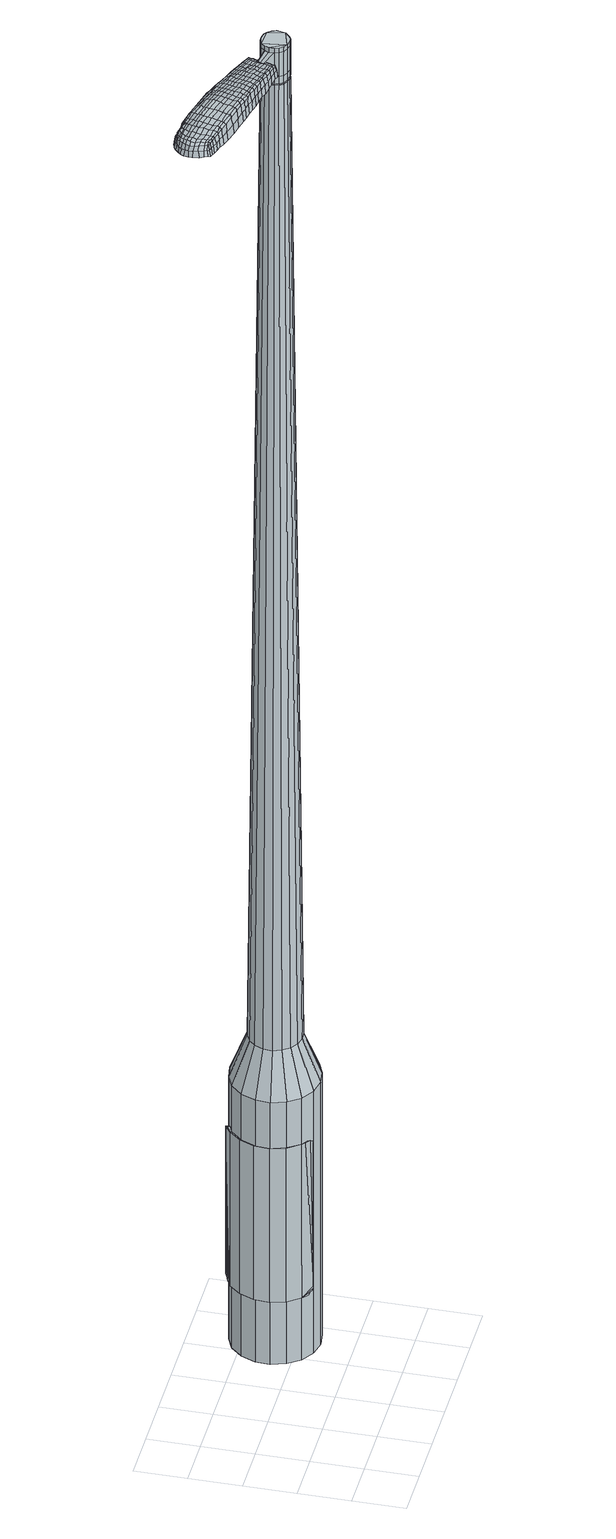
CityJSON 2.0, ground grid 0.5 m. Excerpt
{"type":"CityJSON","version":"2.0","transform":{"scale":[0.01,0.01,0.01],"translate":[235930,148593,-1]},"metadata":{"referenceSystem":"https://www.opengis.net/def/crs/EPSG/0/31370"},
"CityObjects":{
"object1":{"type":"GenericCityObject","attributes":{"cluster":143,"mean_distance_to_centroid":0.115,"new_centroid_x":235931.8,"new_centroid_y":148594.24,"mean_distance_to_camera":4.96,"H1":-7.32,"H2":-3.5,"Z_final":111.22,"cluster2":-1,"proj_x":235932.78,"proj_y":148590,"id_line":62829,"bearing_l":77.09,"distance":4.35,"orientation":"left","G_obj":167.09},"geometry":[{"type":"MultiSurface","lod":"2","boundaries":[[[0,1,2,3]],[[1,4,5,2]],[[4,6,7,5]],[[6,8,9,7]],[[8,10,11,9]],[[10,12,13,11]],[[12,14,15,13]],[[14,16,17,15]],[[16,18,19,17]],[[18,20,21,19]],[[20,22,23,21]],[[22,24,25,23]],[[24,26,27,25]],[[26,28,29,27]],[[28,30,31,29]],[[30,32,33,31]],[[32,34,35,33]],[[34,0,3,35]],[[36,37,38,39]],[[38,40,41,42]],[[41,43,42]],[[42,44,45,46]],[[45,47,46]],[[46,48,49,50]],[[49,51,50]],[[42,46,50,38]],[[50,52,39,38]],[[53,36,39]],[[2,5,7,35]],[[7,9,11,15]],[[11,13,15]],[[15,17,19,23]],[[19,21,23]],[[23,25,27,31]],[[27,29,31]],[[15,23,31,7]],[[31,33,35,7]],[[3,2,35]],[[1,0,54,55]],[[0,34,56,54]],[[34,32,57,56]],[[32,30,58,57]],[[30,28,59,58]],[[28,26,60,59]],[[26,24,61,60]],[[24,22,62,61]],[[22,20,63,62]],[[20,18,64,63]],[[18,16,65,64]],[[16,14,66,65]],[[14,12,67,66]],[[12,10,68,67]],[[10,8,69,68]],[[8,6,70,69]],[[6,4,71,70]],[[4,1,55,71]],[[55,54,72,73]],[[54,56,74,72]],[[56,57,75,74]],[[57,58,76,75]],[[58,59,77,76]],[[59,60,78,77]],[[60,61,79,78]],[[61,62,80,79]],[[62,63,81,80]],[[63,64,82,81]],[[64,65,83,82]],[[65,66,84,83]],[[66,67,85,84]],[[67,68,86,85]],[[68,69,87,86]],[[69,70,88,87]],[[70,71,89,88]],[[71,55,73,89]],[[90,91,92,73]],[[93,94,91,90]],[[95,96,94,93]],[[97,98,96,95]],[[77,99,98,97]],[[78,100,99,77]],[[101,102,100,78]],[[103,104,102,101]],[[105,106,104,103]],[[82,107,106,105]],[[108,109,107,82]],[[84,110,109,108]],[[111,112,110,84]],[[113,114,112,111]],[[87,115,114,113]],[[116,117,115,87]],[[118,119,117,116]],[[73,92,119,118]],[[120,121,122,123]],[[124,120,123,125]],[[126,124,125,127]],[[128,126,127,129]],[[130,128,129,131]],[[132,130,131,133]],[[134,132,133,135]],[[136,134,135,137]],[[138,136,137,139]],[[140,138,139,141]],[[142,140,141,143]],[[144,142,143,145]],[[146,144,145,147]],[[148,146,147,149]],[[150,148,149,151]],[[152,150,151,153]],[[72,90,73]],[[72,74,93,90]],[[74,75,95,93]],[[75,76,97,95]],[[76,77,97]],[[79,101,78]],[[79,80,103,101]],[[80,81,105,103]],[[81,82,105]],[[83,108,82]],[[83,84,108]],[[85,111,84]],[[85,86,113,111]],[[86,87,113]],[[88,116,87]],[[88,89,118,116]],[[89,73,118]],[[154,92,91]],[[155,119,92]],[[155,156,117,119]],[[156,115,117]],[[157,114,115]],[[157,158,112,114]],[[158,110,112]],[[159,109,110]],[[159,107,109]],[[160,106,107]],[[160,161,104,106]],[[161,162,102,104]],[[162,100,102]],[[163,98,99]],[[163,164,96,98]],[[164,165,94,96]],[[165,154,91,94]],[[39,52,152,166]],[[92,154,167,153]],[[53,39,166,121]],[[154,165,122,167]],[[36,53,121,120]],[[165,164,123,122]],[[37,36,120,124]],[[164,163,125,123]],[[38,37,124,126]],[[163,99,127,125]],[[40,38,126,128]],[[99,100,129,127]],[[41,40,128,130]],[[100,162,131,129]],[[43,41,130,132]],[[162,161,133,131]],[[42,43,132,134]],[[161,160,135,133]],[[44,42,134,136]],[[160,107,137,135]],[[45,44,136,138]],[[107,159,139,137]],[[47,45,138,140]],[[159,110,141,139]],[[46,47,140,142]],[[110,158,143,141]],[[48,46,142,144]],[[158,157,145,143]],[[49,48,144,146]],[[157,115,147,145]],[[51,49,146,148]],[[115,156,149,147]],[[50,51,148,150]],[[156,155,151,149]],[[52,50,150,152]],[[155,92,153,151]],[[152,153,168,169]],[[153,167,170,168]],[[167,122,171,170]],[[122,121,172,171]],[[121,166,173,172]],[[166,152,169,173]],[[174,175,176,177]],[[178,174,177,179]],[[174,178,180,181]],[[175,174,181,182]],[[183,184,185,186]],[[187,183,186,188]],[[183,187,189,190]],[[184,183,190,191]],[[192,193,194,195]],[[196,192,195,197]],[[192,196,198,199]],[[193,192,199,200]],[[201,202,203,204]],[[205,201,204,206]],[[201,205,207,208]],[[202,201,208,209]],[[210,211,212,213]],[[214,210,213,215]],[[210,214,216,217]],[[211,210,217,218]],[[219,220,221,222]],[[223,219,222,224]],[[219,223,225,226]],[[220,219,226,227]],[[228,229,230,231]],[[220,228,231,221]],[[228,220,227,232]],[[229,228,232,233]],[[234,235,236,237]],[[229,234,237,230]],[[234,229,233,238]],[[235,234,238,239]],[[240,178,179,241]],[[235,240,241,236]],[[240,235,239,242]],[[178,240,242,180]],[[243,244,245,246]],[[247,243,246,248]],[[243,247,249,250]],[[244,243,250,251]],[[252,253,254,255]],[[244,252,255,245]],[[252,244,251,256]],[[253,252,256,257]],[[258,259,260,261]],[[253,258,261,254]],[[258,253,257,262]],[[259,258,262,263]],[[264,265,266,267]],[[259,264,267,260]],[[264,259,263,268]],[[265,264,268,269]],[[270,175,182,271]],[[265,270,271,266]],[[270,265,269,272]],[[175,270,272,176]],[[273,274,275,276]],[[277,273,276,278]],[[273,277,279,280]],[[274,273,280,281]],[[282,283,284,285]],[[274,282,285,275]],[[282,274,281,286]],[[283,282,286,287]],[[288,289,290,291]],[[283,288,291,284]],[[288,283,287,292]],[[289,288,292,293]],[[294,187,188,295]],[[289,294,295,290]],[[294,289,293,296]],[[187,294,296,189]],[[297,298,299,300]],[[301,297,300,302]],[[297,301,303,304]],[[298,297,304,305]],[[306,307,308,309]],[[298,306,309,299]],[[306,298,305,310]],[[307,306,310,311]],[[312,313,314,315]],[[307,312,315,308]],[[312,307,311,316]],[[313,312,316,317]],[[318,319,320,321]],[[313,318,321,314]],[[318,313,317,322]],[[319,318,322,323]],[[324,184,191,325]],[[319,324,325,320]],[[324,319,323,326]],[[184,324,326,185]],[[327,213,212,328]],[[329,327,328,330]],[[327,329,331,332]],[[213,327,332,215]],[[333,329,330,334]],[[335,333,334,336]],[[333,335,337,338]],[[329,333,338,331]],[[339,335,336,340]],[[341,339,340,342]],[[339,341,343,344]],[[335,339,344,337]],[[345,341,342,346]],[[347,345,346,348]],[[345,347,349,350]],[[341,345,350,343]],[[351,347,348,352]],[[202,351,352,203]],[[351,202,209,353]],[[347,351,353,349]],[[354,355,200,199]],[[356,354,199,198]],[[354,356,357,358]],[[355,354,358,359]],[[360,361,359,358]],[[362,360,358,357]],[[360,362,363,364]],[[361,360,364,365]],[[366,367,365,364]],[[368,366,364,363]],[[366,368,369,370]],[[367,366,370,371]],[[372,373,371,370]],[[374,372,370,369]],[[372,374,207,205]],[[373,372,205,206]],[[375,376,377,378]],[[277,375,378,279]],[[375,277,278,379]],[[376,375,379,380]],[[381,196,197,382]],[[376,381,382,377]],[[381,376,380,383]],[[196,381,383,198]],[[384,385,386,387]],[[223,384,387,225]],[[384,223,224,388]],[[385,384,388,389]],[[390,391,392,393]],[[385,390,393,386]],[[390,385,389,394]],[[391,390,394,395]],[[396,193,200,397]],[[391,396,397,392]],[[396,391,395,398]],[[193,396,398,194]],[[399,400,401,402]],[[181,399,402,182]],[[399,181,180,403]],[[400,399,403,404]],[[405,406,407,408]],[[400,405,408,401]],[[405,400,404,409]],[[406,405,409,410]],[[411,204,203,412]],[[406,411,412,407]],[[411,406,410,413]],[[204,411,413,206]],[[414,415,416,417]],[[186,414,417,188]],[[414,186,185,418]],[[415,414,418,419]],[[420,208,207,421]],[[415,420,421,416]],[[420,415,419,422]],[[208,420,422,209]],[[423,424,425,426]],[[301,423,426,303]],[[423,301,302,427]],[[424,423,427,428]],[[429,214,215,430]],[[424,429,430,425]],[[429,424,428,431]],[[214,429,431,216]],[[432,433,434,435]],[[247,432,435,249]],[[432,247,248,436]],[[433,432,436,437]],[[438,439,440,441]],[[433,438,441,434]],[[438,433,437,442]],[[439,438,442,443]],[[444,211,218,445]],[[439,444,445,440]],[[444,439,443,446]],[[211,444,446,212]],[[447,448,437,436]],[[246,447,436,248]],[[447,246,245,449]],[[448,447,449,450]],[[451,452,443,442]],[[448,451,442,437]],[[451,448,450,453]],[[452,451,453,454]],[[455,328,212,446]],[[452,455,446,443]],[[455,452,454,456]],[[328,455,456,330]],[[457,458,459,460]],[[304,457,460,305]],[[457,304,303,426]],[[458,457,426,425]],[[461,332,331,462]],[[458,461,462,459]],[[461,458,425,430]],[[332,461,430,215]],[[463,464,450,449]],[[255,463,449,245]],[[463,255,254,465]],[[464,463,465,466]],[[467,468,454,453]],[[464,467,453,450]],[[467,464,466,469]],[[468,467,469,470]],[[471,334,330,456]],[[468,471,456,454]],[[471,468,470,472]],[[334,471,472,336]],[[473,474,475,476]],[[310,473,476,311]],[[473,310,305,460]],[[474,473,460,459]],[[477,338,337,478]],[[474,477,478,475]],[[477,474,459,462]],[[338,477,462,331]],[[479,480,466,465]],[[261,479,465,254]],[[479,261,260,481]],[[480,479,481,482]],[[483,484,470,469]],[[480,483,469,466]],[[483,480,482,485]],[[484,483,485,486]],[[487,340,336,472]],[[484,487,472,470]],[[487,484,486,488]],[[340,487,488,342]],[[489,490,491,492]],[[316,489,492,317]],[[489,316,311,476]],[[490,489,476,475]],[[493,344,343,494]],[[490,493,494,491]],[[493,490,475,478]],[[344,493,478,337]],[[495,496,482,481]],[[267,495,481,260]],[[495,267,266,497]],[[496,495,497,498]],[[499,500,486,485]],[[496,499,485,482]],[[499,496,498,501]],[[500,499,501,502]],[[503,346,342,488]],[[500,503,488,486]],[[503,500,502,504]],[[346,503,504,348]],[[505,506,507,508]],[[322,505,508,323]],[[505,322,317,492]],[[506,505,492,491]],[[509,350,349,510]],[[506,509,510,507]],[[509,506,491,494]],[[350,509,494,343]],[[511,512,498,497]],[[271,511,497,266]],[[511,271,182,402]],[[512,511,402,401]],[[513,514,502,501]],[[512,513,501,498]],[[513,512,401,408]],[[514,513,408,407]],[[515,352,348,504]],[[514,515,504,502]],[[515,514,407,412]],[[352,515,412,203]],[[516,517,419,418]],[[326,516,418,185]],[[516,326,323,508]],[[517,516,508,507]],[[518,353,209,422]],[[517,518,422,419]],[[518,517,507,510]],[[353,518,510,349]],[[519,520,380,379]],[[276,519,379,278]],[[519,276,275,521]],[[520,519,521,522]],[[523,356,198,383]],[[520,523,383,380]],[[523,520,522,524]],[[356,523,524,357]],[[525,526,527,528]],[[226,525,528,227]],[[525,226,225,387]],[[526,525,387,386]],[[529,530,531,532]],[[526,529,532,527]],[[529,526,386,393]],[[530,529,393,392]],[[533,355,359,534]],[[530,533,534,531]],[[533,530,392,397]],[[355,533,397,200]],[[535,536,522,521]],[[285,535,521,275]],[[535,285,284,537]],[[536,535,537,538]],[[539,362,357,524]],[[536,539,524,522]],[[539,536,538,540]],[[362,539,540,363]],[[541,542,543,544]],[[232,541,544,233]],[[541,232,227,528]],[[542,541,528,527]],[[545,546,547,548]],[[542,545,548,543]],[[545,542,527,532]],[[546,545,532,531]],[[549,361,365,550]],[[546,549,550,547]],[[549,546,531,534]],[[361,549,534,359]],[[551,552,538,537]],[[291,551,537,284]],[[551,291,290,553]],[[552,551,553,554]],[[555,368,363,540]],[[552,555,540,538]],[[555,552,554,556]],[[368,555,556,369]],[[557,558,559,560]],[[238,557,560,239]],[[557,238,233,544]],[[558,557,544,543]],[[561,562,563,564]],[[558,561,564,559]],[[561,558,543,548]],[[562,561,548,547]],[[565,367,371,566]],[[562,565,566,563]],[[565,562,547,550]],[[367,565,550,365]],[[567,568,554,553]],[[295,567,553,290]],[[567,295,188,417]],[[568,567,417,416]],[[569,374,369,556]],[[568,569,556,554]],[[569,568,416,421]],[[374,569,421,207]],[[570,571,404,403]],[[242,570,403,180]],[[570,242,239,560]],[[571,570,560,559]],[[572,573,410,409]],[[571,572,409,404]],[[572,571,559,564]],[[573,572,564,563]],[[574,373,206,413]],[[573,574,413,410]],[[574,573,563,566]],[[373,574,566,371]],[[575,576,577,578]],[[578,577,579,580]],[[581,579,577,582]],[[582,577,576,583]],[[584,585,586,587]],[[587,586,588,589]],[[590,588,586,591]],[[591,586,585,592]],[[593,594,595,596]],[[596,595,597,598]],[[599,597,595,600]],[[600,595,594,601]],[[602,603,604,605]],[[605,604,606,607]],[[608,606,604,609]],[[609,604,603,610]],[[611,612,613,614]],[[614,613,615,616]],[[617,615,613,618]],[[618,613,612,619]],[[620,621,622,623]],[[623,622,624,625]],[[626,624,622,627]],[[627,622,621,628]],[[629,630,631,632]],[[632,631,621,620]],[[628,621,631,633]],[[633,631,630,634]],[[635,636,637,638]],[[638,637,630,629]],[[634,630,637,639]],[[639,637,636,640]],[[580,579,641,642]],[[642,641,636,635]],[[640,636,641,643]],[[643,641,579,581]],[[644,645,646,647]],[[647,646,648,649]],[[650,648,646,651]],[[651,646,645,652]],[[653,654,655,656]],[[656,655,645,644]],[[652,645,655,657]],[[657,655,654,658]],[[659,660,661,662]],[[662,661,654,653]],[[658,654,661,663]],[[663,661,660,664]],[[665,666,667,668]],[[668,667,660,659]],[[664,660,667,669]],[[669,667,666,670]],[[583,576,671,672]],[[672,671,666,665]],[[670,666,671,673]],[[673,671,576,575]],[[674,675,676,677]],[[677,676,678,679]],[[680,678,676,681]],[[681,676,675,682]],[[683,684,685,686]],[[686,685,675,674]],[[682,675,685,687]],[[687,685,684,688]],[[689,690,691,692]],[[692,691,684,683]],[[688,684,691,693]],[[693,691,690,694]],[[589,588,695,696]],[[696,695,690,689]],[[694,690,695,697]],[[697,695,588,590]],[[698,699,700,701]],[[701,700,702,703]],[[704,702,700,705]],[[705,700,699,706]],[[707,708,709,710]],[[710,709,699,698]],[[706,699,709,711]],[[711,709,708,712]],[[713,714,715,716]],[[716,715,708,707]],[[712,708,715,717]],[[717,715,714,718]],[[719,720,721,722]],[[722,721,714,713]],[[718,714,721,723]],[[723,721,720,724]],[[592,585,725,726]],[[726,725,720,719]],[[724,720,725,727]],[[727,725,585,584]],[[611,614,728,729]],[[729,728,730,731]],[[732,730,728,172]],[[172,728,614,616]],[[731,730,733,734]],[[734,733,735,736]],[[737,735,733,738]],[[738,733,730,732]],[[736,735,739,740]],[[740,739,741,742]],[[743,741,739,744]],[[744,739,735,737]],[[742,741,745,746]],[[746,745,747,748]],[[749,747,745,750]],[[750,745,741,743]],[[748,747,751,752]],[[752,751,603,602]],[[610,603,751,753]],[[753,751,747,749]],[[601,754,755,600]],[[600,755,756,599]],[[757,756,755,758]],[[758,755,754,759]],[[759,760,761,758]],[[758,761,762,757]],[[763,762,761,764]],[[764,761,760,765]],[[765,766,767,764]],[[764,767,768,763]],[[769,768,767,770]],[[770,767,766,771]],[[771,772,773,770]],[[770,773,774,769]],[[608,774,773,606]],[[606,773,772,607]],[[775,776,777,778]],[[778,777,678,680]],[[679,678,777,779]],[[779,777,776,780]],[[598,597,781,782]],[[782,781,776,775]],[[780,776,781,783]],[[783,781,597,599]],[[784,785,786,787]],[[787,786,624,626]],[[625,624,786,788]],[[788,786,785,789]],[[790,791,792,793]],[[793,792,785,784]],[[789,785,792,794]],[[794,792,791,795]],[[601,594,796,797]],[[797,796,791,790]],[[795,791,796,798]],[[798,796,594,593]],[[799,800,801,802]],[[802,801,582,583]],[[581,582,801,803]],[[803,801,800,804]],[[805,806,807,808]],[[808,807,800,799]],[[804,800,807,809]],[[809,807,806,810]],[[602,605,811,812]],[[812,811,806,805]],[[810,806,811,813]],[[813,811,605,607]],[[814,815,816,817]],[[817,816,587,589]],[[584,587,816,818]],[[818,816,815,819]],[[608,609,820,821]],[[821,820,815,814]],[[819,815,820,822]],[[822,820,609,610]],[[823,824,825,826]],[[826,825,702,704]],[[703,702,825,827]],[[827,825,824,828]],[[616,615,829,830]],[[830,829,824,823]],[[828,824,829,831]],[[831,829,615,617]],[[832,833,834]],[[834,833,648,650]],[[649,648,833,835]],[[835,833,832,836]],[[837,838,839,840]],[[840,839,832,834]],[[836,832,839,841]],[[841,839,838,842]],[[619,612,843,844]],[[844,843,838,837]],[[842,838,843,845]],[[845,843,612,611]],[[836,846,847,835]],[[835,847,647,649]],[[644,647,847,848]],[[848,847,846,849]],[[842,850,851,841]],[[841,851,846,836]],[[849,846,851,852]],[[852,851,850,853]],[[611,729,854,845]],[[845,854,850,842]],[[853,850,854,855]],[[855,854,729,731]],[[856,857,858,859]],[[859,858,705,706]],[[704,705,858,826]],[[826,858,857,823]],[[732,172,860,861]],[[861,860,857,856]],[[823,857,860,830]],[[830,860,172,616]],[[849,862,863,848]],[[848,863,656,644]],[[653,656,863,864]],[[864,863,862,865]],[[853,866,867,852]],[[852,867,862,849]],[[865,862,867,868]],[[868,867,866,869]],[[731,734,870,855]],[[855,870,866,853]],[[869,866,870,871]],[[871,870,734,736]],[[872,873,874,875]],[[875,874,711,712]],[[706,711,874,859]],[[859,874,873,856]],[[737,738,876,877]],[[877,876,873,872]],[[856,873,876,861]],[[861,876,738,732]],[[865,878,879,864]],[[864,879,662,653]],[[659,662,879,880]],[[880,879,878,881]],[[869,882,883,868]],[[868,883,878,865]],[[881,878,883,884]],[[884,883,882,885]],[[736,740,886,871]],[[871,886,882,869]],[[885,882,886,887]],[[887,886,740,742]],[[888,889,890,891]],[[891,890,717,718]],[[712,717,890,875]],[[875,890,889,872]],[[743,744,892,893]],[[893,892,889,888]],[[872,889,892,877]],[[877,892,744,737]],[[881,894,895,880]],[[880,895,668,659]],[[665,668,895,896]],[[896,895,894,897]],[[885,898,899,884]],[[884,899,894,881]],[[897,894,899,900]],[[900,899,898,901]],[[742,746,902,887]],[[887,902,898,885]],[[901,898,902,903]],[[903,902,746,748]],[[904,905,906,907]],[[907,906,723,724]],[[718,723,906,891]],[[891,906,905,888]],[[749,750,908,909]],[[909,908,905,904]],[[888,905,908,893]],[[893,908,750,743]],[[897,910,911,896]],[[896,911,672,665]],[[583,672,911,802]],[[802,911,910,799]],[[901,912,913,900]],[[900,913,910,897]],[[799,910,913,808]],[[808,913,912,805]],[[748,752,914,903]],[[903,914,912,901]],[[805,912,914,812]],[[812,914,752,602]],[[819,915,916,818]],[[818,916,727,584]],[[724,727,916,907]],[[907,916,915,904]],[[610,753,917,822]],[[822,917,915,819]],[[904,915,917,909]],[[909,917,753,749]],[[780,918,919,779]],[[779,919,677,679]],[[674,677,919,920]],[[920,919,918,921]],[[599,756,922,783]],[[783,922,918,780]],[[921,918,922,923]],[[923,922,756,757]],[[924,925,926,927]],[[927,926,627,628]],[[626,627,926,787]],[[787,926,925,784]],[[928,929,930,931]],[[931,930,925,924]],[[784,925,930,793]],[[793,930,929,790]],[[759,754,932,933]],[[933,932,929,928]],[[790,929,932,797]],[[797,932,754,601]],[[921,934,935,920]],[[920,935,686,674]],[[683,686,935,936]],[[936,935,934,937]],[[757,762,938,923]],[[923,938,934,921]],[[937,934,938,939]],[[939,938,762,763]],[[940,941,942,943]],[[943,942,633,634]],[[628,633,942,927]],[[927,942,941,924]],[[944,945,946,947]],[[947,946,941,940]],[[924,941,946,931]],[[931,946,945,928]],[[765,760,948,949]],[[949,948,945,944]],[[928,945,948,933]],[[933,948,760,759]],[[937,950,951,936]],[[936,951,692,683]],[[689,692,951,952]],[[952,951,950,953]],[[763,768,954,939]],[[939,954,950,937]],[[953,950,954,955]],[[955,954,768,769]],[[956,957,958,959]],[[959,958,639,640]],[[634,639,958,943]],[[943,958,957,940]],[[960,961,962,963]],[[963,962,957,956]],[[940,957,962,947]],[[947,962,961,944]],[[771,766,964,965]],[[965,964,961,960]],[[944,961,964,949]],[[949,964,766,765]],[[953,966,967,952]],[[952,967,696,689]],[[589,696,967,817]],[[817,967,966,814]],[[769,774,968,955]],[[955,968,966,953]],[[814,966,968,821]],[[821,968,774,608]],[[804,969,970,803]],[[803,970,643,581]],[[640,643,970,959]],[[959,970,969,956]],[[810,971,972,809]],[[809,972,969,804]],[[956,969,972,963]],[[963,972,971,960]],[[607,772,973,813]],[[813,973,971,810]],[[960,971,973,965]],[[965,973,772,771]],[[575,578,177,176]],[[578,580,179,177]],[[590,591,190,189]],[[591,592,191,190]],[[593,596,195,194]],[[596,598,197,195]],[[617,618,217,216]],[[618,619,218,217]],[[620,623,222,221]],[[623,625,224,222]],[[629,632,231,230]],[[632,620,221,231]],[[635,638,237,236]],[[638,629,230,237]],[[580,642,241,179]],[[642,635,236,241]],[[650,651,250,249]],[[651,652,251,250]],[[652,657,256,251]],[[657,658,257,256]],[[658,663,262,257]],[[663,664,263,262]],[[664,669,268,263]],[[669,670,269,268]],[[670,673,272,269]],[[673,575,176,272]],[[680,681,280,279]],[[681,682,281,280]],[[682,687,286,281]],[[687,688,287,286]],[[688,693,292,287]],[[693,694,293,292]],[[694,697,296,293]],[[697,590,189,296]],[[698,701,300,299]],[[701,703,302,300]],[[707,710,309,308]],[[710,698,299,309]],[[713,716,315,314]],[[716,707,308,315]],[[719,722,321,320]],[[722,713,314,321]],[[592,726,325,191]],[[726,719,320,325]],[[775,778,378,377]],[[778,680,279,378]],[[598,782,382,197]],[[782,775,377,382]],[[625,788,388,224]],[[788,789,389,388]],[[789,794,394,389]],[[794,795,395,394]],[[795,798,398,395]],[[798,593,194,398]],[[703,827,427,302]],[[827,828,428,427]],[[828,831,431,428]],[[831,617,216,431]],[[834,435,434]],[[834,650,249,435]],[[837,840,441,440]],[[840,834,434,441]],[[619,844,445,218]],[[844,837,440,445]],[[974,975,976,977]],[[978,979,977,976]],[[980,981,982,983]],[[984,985,986,987]],[[975,988,989,976]],[[990,978,976,989]],[[991,980,983,992]],[[993,994,985,984]],[[988,995,996,989]],[[996,997,990,989]],[[998,991,992,999]],[[1000,994,993,1001]],[[995,1002,1003,996]],[[1003,1004,997,996]],[[1005,998,999,1006]],[[1007,1000,1001,1008]],[[1009,1010,1011,1012]],[[1013,1014,1010,1009]],[[1013,1015,1016,1014]],[[1015,1017,1018,1016]],[[1019,1020,1021,1022]],[[1023,1024,1020,1019]],[[1025,1026,1024,1023]],[[1027,1028,1026,1025]],[[1022,1011,1010,1019]],[[1019,1010,1014,1023]],[[1014,1016,1025,1023]],[[1016,1018,1027,1025]],[[983,982,979,978]],[[992,983,978,990]],[[997,999,992,990]],[[1004,1006,999,997]],[[984,987,981,980]],[[993,984,980,991]],[[1001,993,991,998]],[[1008,1001,998,1005]],[[985,1009,1012,986]],[[994,1013,1009,985]],[[1015,1013,994,1000]],[[1017,1015,1000,1007]],[[1029,1030,1031,1032]],[[1031,1033,1034,1035]],[[1031,1035,1036,1037]],[[1031,1037,1032]],[[1038,1029,1032,1039]],[[1040,1039,1032,1041]],[[1042,1041,1032]],[[1043,1031,1030,1044]],[[1045,1043,1044,1046]],[[1047,1045,1046,1048]],[[1049,1047,1048,1050]],[[1051,1049,1050,1052]],[[1052,1053,1054,1055]],[[1052,1055,1056,1057]],[[1052,1057,1058,1059]],[[1058,1060,1061,1062]],[[1058,1062,1063,1064]],[[1058,1064,1059]],[[1052,1059,1051]],[[1065,1066,1030,1029]],[[1067,1068,1033,1031]],[[1069,1070,1042,1032]],[[1066,1071,1044,1030]],[[1072,1067,1031,1043]],[[1071,1073,1046,1044]],[[1074,1072,1043,1045]],[[1073,1075,1048,1046]],[[1076,1074,1045,1047]],[[1075,1077,1050,1048]],[[1078,1076,1047,1049]],[[1077,1079,1052,1050]],[[1080,1078,1049,1051]],[[1079,1081,1053,1052]],[[1082,1083,1060,1058]],[[1084,1080,1051,1059]],[[1054,1053,1081,1085]],[[1055,1054,1085,1086]],[[1056,1055,1086,1087]],[[1057,1056,1087,1088]],[[1058,1057,1088,1082]],[[1089,1065,1029,1038]],[[1090,1089,1038,1039]],[[1091,1090,1039,1040]],[[1092,1091,1040,1041]],[[1070,1092,1041,1042]],[[1034,1033,1068,1093]],[[1061,1060,1083,1094]],[[1035,1034,1093,1095]],[[1036,1035,1095,1096]],[[1037,1036,1096,1097]],[[1032,1037,1097,1069]],[[1062,1061,1094,1098]],[[1063,1062,1098,1099]],[[1064,1063,1099,1100]],[[1059,1064,1100,1084]]]}]}
},
"vertices":[
[137,132,384],[143,146,384],[143,146,96],[137,132,96],[153,157,384],[153,157,96],[166,163,384],[166,163,96],[180,165,384],[180,165,96],[195,162,384],[195,162,96],[207,154,384],[207,154,96],[216,142,384],[216,142,96],[220,128,384],[220,128,96],[220,114,384],[220,114,96],[214,100,384],[214,100,96],[204,89,384],[204,89,96],[191,83,384],[191,83,96],[176,81,384],[176,81,96],[162,84,384],[162,84,96],[149,92,384],[149,92,96],[141,104,384],[141,104,96],[136,118,384],[136,118,96],[166,117,1524],[169,113,1524],[173,111,1524],[165,126,1524],[178,110,1524],[182,110,1524],[190,116,1524],[186,112,1524],[191,120,1524],[192,125,1524],[187,133,1524],[190,129,1524],[184,135,1524],[179,136,1524],[170,134,1524],[174,136,1524],[167,130,1524],[165,121,1524],[154,129,429],[157,137,429],[153,120,429],[156,112,429],[161,105,429],[168,100,429],[177,98,429],[186,99,429],[193,103,429],[199,109,429],[203,117,429],[203,126,429],[201,135,429],[195,141,429],[188,146,429],[180,148,429],[171,147,429],[163,143,429],[165,126,1483],[167,130,1483],[165,121,1483],[166,117,1483],[169,113,1483],[173,111,1483],[178,110,1483],[182,110,1483],[186,112,1483],[190,116,1483],[191,120,1483],[192,125,1483],[190,129,1483],[187,133,1483],[184,135,1483],[179,136,1483],[174,136,1483],[170,134,1483],[166,126,1483],[166,126,1485],[167,130,1485],[166,121,1483],[166,121,1485],[167,117,1483],[167,117,1485],[170,114,1483],[170,114,1485],[173,111,1485],[178,110,1485],[182,111,1483],[182,111,1485],[186,113,1483],[186,113,1485],[189,116,1483],[189,116,1485],[191,120,1485],[191,125,1483],[191,125,1485],[190,129,1485],[187,132,1483],[187,132,1485],[183,135,1483],[183,135,1485],[179,136,1485],[174,135,1483],[174,135,1485],[171,133,1483],[171,133,1485],[166,117,1519],[165,121,1519],[165,121,1493],[166,117,1493],[169,113,1519],[169,113,1493],[173,111,1519],[173,111,1493],[178,110,1519],[178,110,1493],[182,110,1519],[182,110,1493],[186,112,1519],[186,112,1493],[190,116,1519],[190,116,1493],[191,120,1519],[191,120,1493],[192,125,1519],[192,125,1493],[190,129,1519],[190,129,1493],[187,133,1519],[187,133,1493],[184,135,1519],[184,135,1493],[179,136,1519],[179,136,1493],[174,136,1519],[174,136,1493],[170,134,1519],[170,134,1493],[167,130,1519],[167,130,1493],[165,126,1485],[170,134,1485],[174,136,1485],[184,135,1485],[187,133,1485],[192,125,1485],[190,116,1485],[186,112,1485],[182,110,1485],[169,113,1485],[166,117,1485],[165,121,1485],[165,126,1519],[165,126,1493],[148,133,1513],[148,133,1518],[147,130,1513],[146,127,1513],[146,127,1518],[147,130,1518],[79,166,1519],[86,164,1518],[85,166,1509],[78,168,1510],[71,168,1519],[70,170,1510],[71,166,1526],[80,164,1525],[87,162,1525],[70,128,1519],[77,127,1518],[79,128,1525],[72,130,1525],[62,130,1519],[63,131,1526],[60,129,1510],[69,127,1510],[76,126,1509],[3,162,1519],[4,165,1519],[3,166,1513],[2,162,1513],[3,158,1519],[2,158,1513],[4,157,1524],[4,161,1524],[5,165,1524],[75,145,1530],[82,144,1529],[83,147,1529],[76,149,1530],[66,147,1531],[67,151,1531],[65,144,1530],[74,142,1530],[81,140,1529],[154,127,1512],[154,130,1512],[153,130,1517],[152,128,1517],[153,125,1512],[152,125,1517],[152,124,1506],[153,128,1506],[153,130,1506],[21,178,1519],[24,177,1519],[24,179,1512],[21,179,1512],[19,178,1518],[18,179,1512],[19,177,1522],[21,176,1523],[24,176,1524],[29,177,1519],[35,176,1519],[34,178,1512],[28,178,1512],[29,175,1524],[35,175,1525],[41,175,1519],[48,173,1519],[47,175,1511],[40,177,1511],[41,173,1526],[49,172,1526],[59,171,1519],[59,173,1510],[60,169,1526],[150,145,1513],[143,147,1513],[143,146,1518],[150,144,1517],[155,143,1512],[154,143,1516],[155,144,1506],[149,146,1507],[142,149,1507],[136,150,1514],[128,152,1515],[129,150,1520],[136,148,1519],[135,151,1507],[128,153,1507],[121,154,1515],[114,156,1516],[115,154,1522],[122,152,1521],[120,155,1508],[113,158,1508],[107,158,1517],[100,160,1517],[100,158,1524],[107,156,1523],[106,160,1508],[99,162,1509],[93,162,1518],[93,160,1524],[92,164,1509],[12,143,1519],[15,142,1519],[16,143,1524],[13,144,1523],[10,144,1518],[11,145,1522],[9,143,1512],[11,142,1512],[14,141,1512],[20,140,1519],[26,139,1519],[26,140,1525],[21,142,1524],[19,139,1512],[24,138,1512],[31,137,1519],[39,135,1519],[40,136,1526],[32,138,1526],[30,136,1511],[37,134,1511],[50,132,1519],[51,134,1526],[49,131,1510],[143,116,1513],[136,117,1513],[134,116,1507],[142,115,1507],[149,115,1512],[148,114,1506],[148,116,1516],[144,117,1517],[137,118,1518],[128,118,1514],[121,119,1515],[119,118,1507],[127,117,1507],[129,119,1519],[122,121,1520],[113,121,1515],[106,122,1516],[105,121,1508],[112,120,1508],[115,122,1521],[107,123,1522],[99,123,1517],[92,124,1517],[90,123,1509],[97,122,1508],[100,124,1523],[93,126,1524],[84,126,1518],[83,125,1509],[86,127,1524],[147,129,1519],[148,132,1519],[140,131,1520],[141,133,1520],[139,128,1520],[147,126,1519],[133,132,1522],[133,135,1522],[125,134,1523],[126,137,1523],[125,131,1523],[132,129,1521],[118,136,1524],[119,138,1524],[111,137,1525],[112,140,1525],[110,134,1525],[117,132,1524],[104,139,1526],[104,142,1526],[96,140,1527],[97,143,1527],[96,137,1527],[103,136,1526],[89,142,1528],[90,145,1528],[88,139,1528],[7,161,1527],[8,164,1527],[7,157,1526],[11,156,1527],[12,160,1528],[12,163,1528],[18,158,1529],[19,162,1529],[18,154,1528],[25,153,1530],[25,157,1530],[26,160,1530],[32,155,1531],[33,159,1531],[32,151,1530],[40,149,1531],[41,153,1531],[42,157,1531],[53,150,1531],[54,154,1531],[53,146,1531],[8,146,1518],[6,148,1519],[5,148,1513],[7,145,1513],[10,146,1523],[8,148,1523],[4,153,1519],[3,152,1513],[6,153,1524],[16,177,1518],[14,176,1518],[15,175,1523],[17,176,1523],[16,178,1513],[13,177,1513],[11,174,1519],[8,172,1519],[9,171,1524],[12,174,1523],[10,175,1513],[7,172,1513],[5,169,1519],[7,168,1524],[4,169,1513],[80,163,1528],[79,161,1528],[86,159,1528],[86,161,1527],[71,165,1528],[70,163,1529],[78,158,1529],[77,155,1530],[84,153,1529],[85,156,1528],[70,160,1529],[69,157,1530],[76,152,1530],[84,150,1529],[68,154,1531],[72,131,1528],[73,133,1529],[64,135,1529],[64,133,1528],[79,130,1527],[80,132,1528],[73,137,1529],[64,139,1530],[80,136,1528],[151,116,1512],[151,118,1512],[150,119,1517],[150,117,1517],[150,115,1506],[150,117,1506],[152,121,1512],[151,122,1517],[151,121,1506],[157,142,1512],[157,140,1512],[156,141,1506],[156,143,1506],[156,142,1517],[155,140,1517],[156,138,1512],[155,135,1512],[155,136,1506],[155,139,1506],[155,138,1517],[154,135,1517],[155,133,1512],[154,133,1506],[154,133,1517],[150,143,1519],[150,141,1519],[143,145,1520],[143,143,1520],[150,139,1519],[149,137,1519],[142,141,1520],[142,138,1520],[148,134,1519],[141,136,1520],[145,118,1519],[145,120,1519],[138,121,1520],[137,119,1520],[146,123,1519],[138,124,1520],[136,147,1521],[136,145,1521],[129,149,1522],[128,147,1522],[135,143,1521],[134,140,1521],[128,145,1522],[127,142,1523],[134,138,1522],[127,139,1523],[130,121,1521],[130,122,1521],[123,124,1522],[122,122,1522],[131,126,1521],[124,127,1522],[122,151,1523],[121,149,1523],[115,153,1524],[114,151,1524],[121,147,1523],[120,144,1524],[114,149,1525],[113,146,1525],[119,141,1524],[112,143,1525],[115,123,1523],[116,125,1523],[108,127,1524],[108,125,1524],[116,129,1524],[109,130,1525],[107,155,1525],[107,153,1525],[100,157,1526],[100,155,1526],[106,150,1526],[106,148,1526],[99,152,1527],[99,149,1527],[105,145,1526],[98,146,1527],[101,126,1525],[101,128,1525],[94,129,1526],[93,127,1526],[102,132,1526],[95,133,1527],[93,159,1527],[93,157,1527],[92,154,1527],[91,151,1528],[91,148,1528],[86,128,1527],[87,131,1527],[88,134,1528],[12,146,1525],[10,148,1525],[15,144,1526],[14,147,1526],[9,152,1526],[13,151,1527],[20,176,1525],[17,175,1525],[21,174,1526],[23,175,1525],[15,173,1525],[12,171,1526],[16,170,1527],[18,172,1526],[10,168,1526],[14,167,1527],[20,143,1526],[19,145,1527],[26,141,1527],[26,144,1528],[18,149,1528],[25,148,1529],[28,174,1526],[26,173,1527],[33,172,1528],[34,173,1527],[24,171,1527],[22,169,1528],[29,167,1529],[31,170,1528],[20,165,1528],[27,164,1530],[32,140,1528],[32,142,1529],[40,138,1528],[40,140,1529],[32,146,1529],[40,144,1530],[40,172,1528],[39,171,1528],[47,169,1529],[48,170,1528],[37,168,1529],[36,165,1530],[44,163,1530],[46,166,1530],[34,162,1530],[43,160,1531],[52,135,1529],[52,138,1529],[52,142,1530],[60,168,1528],[59,166,1529],[58,163,1530],[56,160,1530],[55,157,1531],[84,164,1509],[85,162,1518],[79,164,1518],[78,166,1509],[70,166,1519],[69,168,1510],[71,164,1525],[79,162,1525],[86,160,1525],[79,130,1525],[78,129,1518],[71,130,1518],[72,132,1525],[62,132,1519],[63,133,1525],[61,131,1510],[69,129,1509],[76,128,1509],[5,165,1513],[6,165,1519],[5,162,1519],[4,162,1513],[5,158,1519],[4,158,1513],[6,158,1524],[6,161,1524],[7,164,1524],[82,147,1528],[82,144,1528],[75,145,1529],[75,149,1529],[66,147,1529],[67,151,1529],[65,144,1529],[74,142,1529],[81,141,1528],[151,131,1516],[152,131,1512],[151,128,1512],[151,128,1516],[151,125,1512],[150,126,1516],[150,125,1506],[151,128,1506],[151,131,1506],[24,177,1512],[24,175,1519],[21,176,1518],[21,177,1512],[19,176,1518],[19,177,1512],[19,175,1522],[21,174,1523],[24,174,1523],[34,176,1512],[34,174,1519],[29,175,1519],[28,176,1512],[29,173,1524],[35,173,1525],[47,173,1511],[48,171,1519],[40,173,1519],[39,175,1511],[41,172,1525],[48,170,1526],[59,169,1519],[58,171,1510],[59,167,1526],[143,144,1518],[142,146,1513],[149,143,1513],[150,142,1517],[154,142,1512],[153,141,1515],[154,143,1506],[149,145,1506],[141,147,1507],[128,148,1520],[128,150,1514],[135,148,1514],[135,146,1519],[134,149,1507],[127,151,1507],[114,152,1522],[113,154,1516],[121,152,1515],[121,150,1521],[120,153,1508],[113,156,1508],[100,156,1523],[99,158,1517],[106,156,1516],[107,154,1522],[105,158,1508],[98,160,1508],[92,160,1517],[93,158,1524],[91,162,1509],[17,145,1523],[16,144,1519],[13,145,1518],[14,146,1523],[11,146,1518],[12,146,1522],[10,145,1512],[12,144,1512],[15,143,1512],[27,142,1525],[26,141,1519],[21,142,1519],[22,143,1524],[19,141,1512],[25,139,1512],[41,138,1526],[39,137,1519],[32,139,1519],[33,140,1525],[30,138,1511],[38,136,1511],[51,134,1519],[52,136,1526],[49,133,1510],[135,118,1507],[136,119,1513],[143,118,1513],[142,117,1506],[148,117,1512],[147,116,1506],[148,118,1515],[144,119,1517],[137,120,1518],[120,120,1507],[121,121,1514],[128,120,1514],[127,119,1507],[129,121,1519],[122,123,1520],[105,123,1508],[106,124,1516],[114,123,1515],[112,122,1508],[115,124,1521],[107,125,1522],[90,125,1508],[92,126,1517],[99,125,1516],[98,124,1508],[100,126,1522],[93,128,1523],[85,128,1517],[83,127,1509],[86,129,1524],[146,129,1518],[147,132,1518],[139,131,1519],[140,133,1519],[139,128,1519],[132,132,1520],[133,135,1520],[125,134,1521],[125,137,1521],[124,131,1521],[131,130,1520],[118,136,1523],[118,138,1523],[110,137,1524],[111,140,1524],[110,134,1524],[117,133,1523],[103,139,1525],[104,142,1525],[96,141,1526],[97,144,1526],[95,137,1526],[102,136,1525],[89,142,1527],[89,145,1527],[88,139,1527],[9,164,1526],[9,161,1526],[9,157,1525],[12,156,1526],[12,160,1526],[13,163,1526],[19,162,1528],[18,158,1528],[18,155,1527],[25,153,1528],[25,157,1529],[26,160,1529],[33,158,1530],[32,155,1530],[32,151,1529],[41,149,1530],[41,153,1530],[42,156,1530],[54,154,1530],[53,150,1530],[53,147,1530],[7,148,1513],[8,149,1518],[10,147,1518],[9,146,1512],[11,147,1523],[10,149,1523],[6,153,1519],[6,153,1513],[8,153,1523],[16,173,1523],[15,174,1518],[17,175,1518],[18,174,1523],[17,177,1512],[14,175,1512],[11,170,1523],[9,170,1519],[12,173,1519],[13,172,1523],[11,173,1513],[8,171,1513],[7,168,1519],[9,167,1524],[6,168,1513],[85,158,1527],[79,160,1527],[79,161,1527],[86,159,1526],[71,163,1527],[70,162,1528],[84,153,1528],[77,155,1528],[78,158,1528],[85,156,1527],[69,160,1528],[68,157,1529],[76,152,1529],[83,150,1528],[67,154,1529],[64,136,1528],[72,134,1527],[72,132,1527],[64,134,1527],[79,131,1526],[79,133,1527],[73,138,1528],[64,140,1528],[80,136,1527],[148,119,1516],[149,118,1512],[149,117,1512],[148,118,1516],[148,117,1506],[148,118,1506],[150,122,1512],[149,122,1516],[149,121,1506],[154,141,1512],[155,141,1512],[154,142,1506],[154,141,1516],[153,140,1516],[152,136,1506],[153,136,1512],[154,138,1512],[153,139,1506],[153,138,1516],[152,136,1516],[153,133,1512],[152,134,1506],[152,133,1516],[149,141,1518],[149,142,1518],[142,144,1519],[142,143,1519],[148,137,1518],[149,139,1518],[142,141,1519],[141,138,1519],[147,134,1518],[141,136,1519],[137,121,1519],[144,120,1518],[144,119,1518],[137,120,1519],[145,123,1518],[138,125,1519],[135,145,1520],[135,146,1520],[128,148,1521],[128,147,1521],[134,140,1520],[134,143,1520],[127,145,1521],[127,142,1521],[133,138,1520],[126,139,1521],[122,124,1521],[130,123,1520],[130,122,1520],[122,123,1521],[131,126,1520],[123,128,1521],[121,149,1522],[121,150,1522],[114,152,1523],[114,151,1523],[119,144,1522],[120,147,1522],[113,148,1523],[112,146,1524],[119,141,1523],[112,143,1524],[108,127,1523],[115,126,1522],[115,124,1522],[108,126,1523],[116,129,1522],[109,131,1523],[106,153,1524],[107,154,1524],[100,156,1525],[99,155,1525],[105,147,1525],[106,150,1524],[99,152,1525],[98,149,1526],[104,145,1525],[97,146,1526],[94,130,1525],[101,128,1524],[100,127,1524],[93,128,1525],[102,132,1524],[94,133,1525],[92,156,1526],[93,158,1526],[91,151,1527],[92,154,1526],[90,148,1527],[86,131,1526],[86,130,1526],[87,135,1526],[12,149,1524],[13,147,1524],[16,146,1525],[15,148,1525],[10,153,1525],[13,152,1525],[22,173,1525],[18,173,1524],[20,174,1524],[23,174,1525],[16,169,1526],[13,169,1525],[15,172,1524],[19,171,1525],[11,167,1525],[15,166,1526],[20,146,1526],[21,144,1526],[27,143,1526],[26,144,1527],[19,150,1526],[25,148,1527],[33,171,1527],[27,172,1526],[28,173,1526],[34,172,1526],[29,166,1528],[22,168,1527],[25,170,1526],[31,169,1527],[21,165,1527],[27,163,1528],[32,143,1527],[33,141,1527],[41,139,1527],[40,141,1528],[32,147,1528],[40,145,1529],[47,168,1528],[39,170,1527],[40,171,1527],[48,169,1527],[44,163,1529],[36,165,1529],[37,168,1528],[46,166,1528],[34,162,1529],[43,160,1530],[52,138,1528],[52,137,1528],[52,142,1529],[59,165,1528],[59,166,1528],[56,160,1529],[57,163,1529],[55,157,1530],[154,143,1508],[152,136,1508],[121,145,1509],[123,152,1509],[100,150,1510],[102,158,1510],[62,160,1512],[64,169,1512],[81,165,1511],[79,156,1511],[44,164,1513],[31,166,1514],[33,175,1514],[46,173,1513],[151,130,1508],[119,137,1509],[98,142,1510],[60,151,1512],[77,147,1511],[42,155,1513],[29,158,1514],[149,123,1508],[117,129,1509],[96,133,1510],[58,141,1512],[75,137,1511],[27,149,1514],[40,146,1513],[148,116,1508],[116,122,1509],[94,125,1510],[55,132,1512],[73,128,1511],[25,140,1514],[38,136,1513],[18,169,1514],[13,169,1514],[14,175,1514],[20,177,1514],[16,161,1514],[11,162,1514],[14,152,1514],[10,155,1514],[12,144,1514],[8,148,1514],[8,167,1515],[4,164,1515],[4,166,1515],[9,171,1515],[7,163,1515],[4,163,1515],[6,158,1515],[3,162,1515],[5,154,1515],[3,161,1515],[151,89,334],[148,92,334],[148,92,165],[160,84,171],[151,89,165],[154,87,165],[157,86,166],[158,85,167],[159,84,169],[154,87,334],[157,86,333],[158,85,332],[159,84,331],[160,84,328],[139,104,165],[139,104,334],[135,118,165],[135,118,334],[136,133,165],[136,133,334],[142,147,165],[142,147,334],[151,158,165],[151,158,334],[155,160,334],[159,162,334],[161,163,333],[163,164,332],[164,165,331],[164,165,328],[155,160,165],[164,165,171],[164,165,169],[163,164,167],[161,163,166],[159,162,165],[153,92,334],[150,94,334],[150,94,165],[153,92,165],[161,86,171],[161,86,328],[142,105,334],[142,105,165],[138,118,334],[138,118,165],[138,132,334],[138,132,165],[144,145,334],[144,145,165],[153,156,334],[153,156,165],[157,157,334],[166,162,328],[166,162,171],[157,157,165],[160,159,334],[162,160,333],[164,161,332],[165,162,331],[156,90,334],[158,88,333],[160,87,332],[161,86,331],[156,90,165],[165,162,169],[158,88,166],[160,87,167],[161,86,169],[164,161,167],[162,160,166],[160,159,165]
]}
